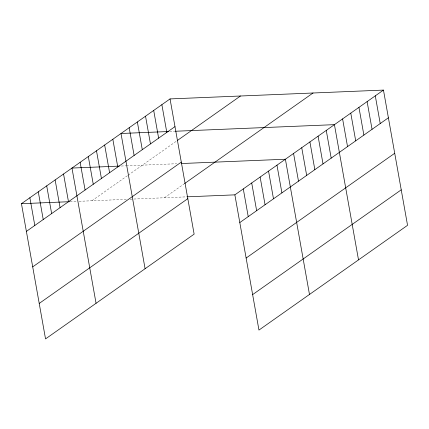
<?xml version="1.0" encoding="UTF-8"?>
<svg xmlns="http://www.w3.org/2000/svg" width="429" height="429" viewBox="0 0 429 429"><rect width="100%" height="100%" fill="white"/><g stroke="black" fill="none" stroke-linecap="round" stroke-linejoin="round"><path stroke-width="0.32" stroke-dasharray="2.15 1.61" d="M91.876 200.772L127.665 175.541M128.191 175.166L176.18 141.334M164.441 197.769L183.912 184.036M169.669 131.478L174.791 131.263M121.273 166.023L125.751 165.841M126.394 165.814L176.7 163.728M70.109 201.673L77.15 201.383M79.075 201.303L126.839 199.324M130.137 199.185L186.851 196.841"/><path stroke-width="0.64" d="M170.045 98.917L194.133 234.148L45.538 338.915L21.45 203.689L170.045 98.917L383.462 90.085L407.55 225.311L258.955 330.083L234.867 194.852L383.462 90.085M26.384 231.397L174.978 126.625M177.268 140.567L240.471 96.005M32.706 266.876L181.301 162.108M184.438 183.666L313.036 93.002M39.216 303.432L187.811 198.665M239.806 222.56L388.395 117.793M246.123 258.043L394.718 153.271M252.638 294.6L401.228 189.833M168.388 131.531L121.005 133.494L145.093 268.72M175.429 131.242L334.427 124.657L358.515 259.888M119.353 166.103L71.97 168.066L96.058 303.298M181.322 163.54L285.392 159.229L309.481 294.46M21.45 203.689L69.471 201.7M187.489 196.814L234.867 194.852M375.289 95.844L380.223 123.552M367.117 101.609L372.05 129.317M358.944 107.368L363.878 135.076M350.772 113.133L355.705 140.841M342.599 118.892L347.533 146.6M326.255 130.421L331.188 158.124M318.082 136.181L323.016 163.889M309.91 141.945L314.843 169.653M301.737 147.705L306.671 175.413M293.565 153.469L298.498 181.177M276.968 165.165L281.907 192.873M268.549 171.101L273.488 198.809M260.13 177.043L265.063 204.751M251.71 182.979L256.644 210.687M243.291 188.916L248.225 216.624M161.872 104.681L166.806 132.389M153.7 110.446L158.633 138.149M145.528 116.205L150.461 143.913M137.355 121.97L142.289 149.678M129.183 127.729L134.116 155.437M112.832 139.253L117.771 166.961M104.66 145.018L109.599 172.726M96.487 150.777L101.426 178.485M88.315 156.542L93.254 184.25M80.143 162.301L85.081 190.009M63.551 174.002L68.484 201.71M55.132 179.939L60.065 207.647M46.713 185.875L51.646 213.583M38.288 191.811L43.227 219.519M29.869 197.748L34.808 225.456"/></g></svg>
